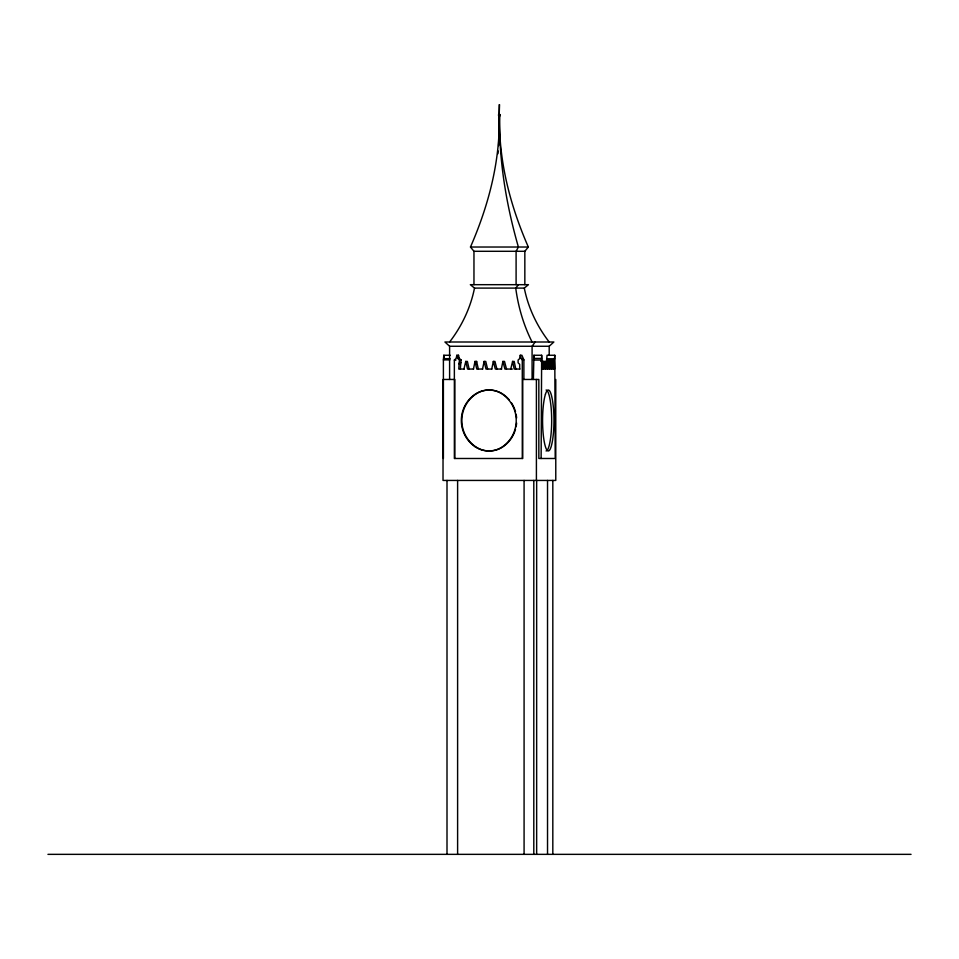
<?xml version="1.0" encoding="UTF-8"?>
<svg xmlns="http://www.w3.org/2000/svg" width="959" height="959" viewBox="0 0 959 959"><rect width="100%" height="100%" fill="white"/><g stroke="black" fill="none" stroke-linecap="round" stroke-linejoin="round"><path stroke-width="1.44" d="M554.793 355.262L554.35 360.021L546.618 360.021L547.062 355.262L554.793 355.262L555.213 458.486L538.838 458.486L538.838 379.464L522.751 379.464L522.751 458.486L454.362 458.486L454.362 360.057L456.1 358.426L456.892 355.262L458.498 355.262L459.253 358.366L461.051 359.925L460.356 369.059M540.852 361.423L553.199 361.423L552.816 369.059L551.605 369.059L551.197 361.423L550.874 369.059L549.627 369.059L549.207 361.423L548.872 369.059L547.685 369.059L547.301 361.423L546.966 369.059L545.767 369.059L545.407 361.423L545.084 369.059L543.861 369.059L543.501 361.423L543.118 369.059L542.039 369.059L541.655 355.262L533.911 355.262L533.396 379.464M541.128 458.486L541.655 355.262M443.394 458.486L443.394 359.865L443.813 355.262L450.251 355.262M498.644 145.6L499.243 115.583M497.985 153.692L498.201 150.995M499.159 115.583C500.406 160.872 488.491 205.753 470.473 247.026L473.962 251.294L473.962 284.679M473.458 369.059L475.005 361.423L476.611 361.423L478.349 369.059M476.096 363.964L476.611 361.423M501.341 369.059L502.9 361.423L504.506 361.423L506.508 369.059M491.727 369.059L493.346 361.423L494.94 361.423L496.93 369.059M482.521 369.059L484.139 361.423L485.745 361.423L487.592 369.059M474.501 288.096L524.297 288.096L528.457 284.679L470.342 284.679L474.501 288.096C470.593 307.707 461.794 326.204 449.603 342.003M523.878 379.464L523.878 359.865L521.876 355.262L520.281 355.262L519.49 358.798L518.112 360.021L518.112 362.838L519.694 364.312L519.694 369.059M463.94 369.059L465.786 361.423L467.393 361.423L469.143 369.059M510.739 369.059L512.586 361.423L514.192 361.423L515.774 369.059M457.97 357.371L458.498 355.262M464.252 369.059L458.762 369.059L459.445 359.925L457.647 358.366L456.892 355.262M535.146 342.003L532.089 346.259L532.089 379.464M518.471 284.679L515.738 288.096C518.208 306.796 523.578 325.149 532.089 342.003M524.837 284.679L524.837 251.294L528.325 247.026C510.272 205.753 498.476 160.872 499.555 115.583C498.812 160.033 506.16 204.375 518.387 247.026L516.098 251.294L516.098 284.679M549.195 346.259L553.858 342.003L444.928 342.003L449.603 346.259L549.195 346.259L549.195 354.806M499.555 104.651L499.159 114.612M470.473 247.026L528.325 247.026M473.962 251.294L524.837 251.294M457.647 358.366L459.253 358.366M533.755 358.426L541.487 358.426M443.597 358.678L450.035 358.678M520.281 355.262L521.324 358.678L522.931 358.678M546.894 358.798L554.638 358.798M443.394 359.865L449.843 359.865M521.324 358.678L522.283 359.865L523.878 359.865M454.362 360.057L455.969 360.057M459.445 359.925L461.051 359.925M533.396 360.057L541.128 360.057M459.445 362.646L461.051 362.646M458.762 363.761L460.356 363.761M473.578 369.059L467.536 369.059L465.786 361.423M482.677 369.059L476.755 369.059L475.005 361.423M491.895 369.059L485.997 369.059L484.139 361.423M501.737 369.059L495.323 369.059L493.346 361.423M512.346 369.059L504.913 369.059L502.9 361.423M519.91 369.059L514.168 369.059L512.586 361.423M47.95 854.349L911.05 854.349M549.195 342.003C537.004 326.204 528.193 307.707 524.297 288.096M533.911 355.262L534.067 358.366M443.813 355.262L443.969 358.798M553.199 361.423L553.535 369.059L554.674 369.059L554.35 360.021M555.776 379.464L555.776 480.435L443.022 480.435L443.022 379.464L454.83 379.464L454.83 458.486M552.816 480.435L552.816 854.349M547.529 480.435L547.529 854.349M536.656 480.435L536.656 854.349M536.405 379.464L536.405 480.435M533.803 480.435L533.803 854.349M524.082 480.435L524.082 854.349M522.283 359.865L522.283 458.486M499.879 114.612L499.879 115.583M499.243 104.651L499.243 114.612M498.92 114.612L498.92 115.583M457.611 480.435L457.611 854.349M449.603 346.259L449.603 379.464M447.002 480.435L447.002 854.349M546.067 450.958A25.306 5.143 90 0 0 548.956 446.355A31.671 6.437 -90 0 0 548.956 394.628A25.306 5.143 -90 0 0 546.067 390.013M509.073 399.687A31.671 31.012 -90 0 0 503.595 394.628A25.306 24.778 -90 0 0 475.7 394.185A31.491 30.844 -90 0 0 475.7 446.798A25.306 24.778 -90 0 0 503.595 446.355A31.671 31.012 -90 0 0 515.51 429.188M511.339 402.684A31.671 31.012 -90 0 1 515.51 411.783M516.086 414.216A31.671 31.012 -90 0 1 516.601 417.968M516.601 423.003A31.671 31.012 -90 0 1 516.086 426.755M500.262 114.612L498.536 114.612L498.536 115.583L500.262 115.583L500.262 114.612M545.455 394.185A31.491 6.401 -90 0 0 545.455 446.798A25.306 5.143 90 0 0 551.233 446.355A31.671 6.437 90 0 0 551.233 394.628A25.306 5.143 -90 0 0 545.455 394.185M475.22 446.798A25.306 24.778 -90 0 0 503.115 446.355A31.671 31.012 -90 0 0 503.115 394.628A25.306 24.778 -90 0 0 475.22 394.185A31.491 30.844 -90 0 0 475.22 446.798"/></g></svg>
